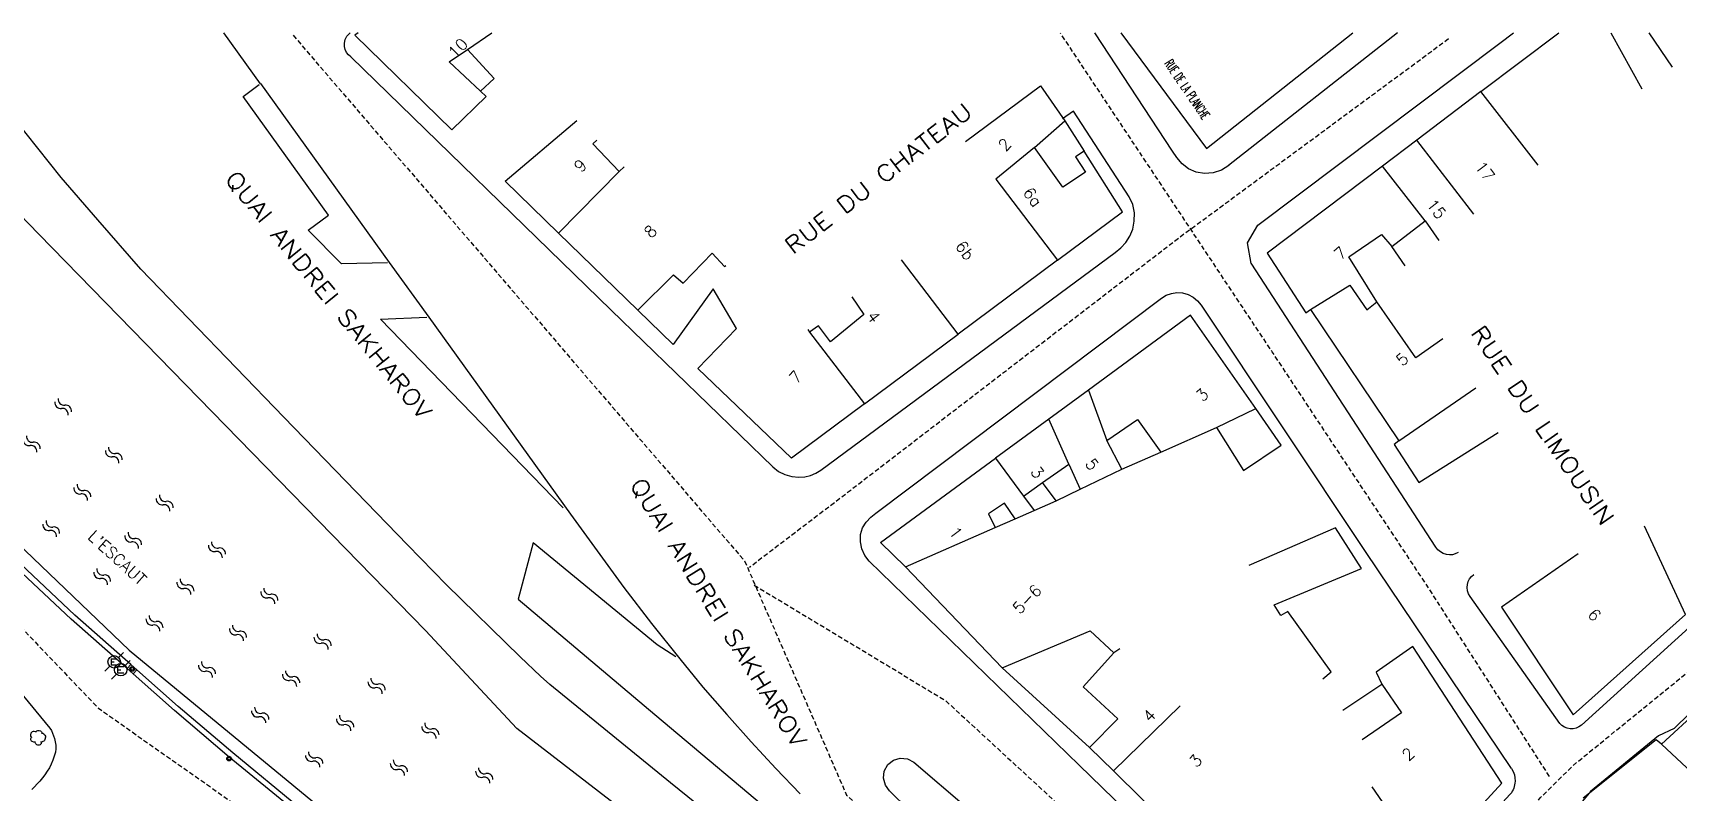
# Model space of a CAD drawing. Header units: millimetres. Extents: x 80000 to 81000, y 144000 to 145000.
# Drawn here: x 80439.8 to 80616.2, y 144918.7 to 145000 of the extents above; entities that cross this region are included whole.
import ezdxf
from ezdxf.enums import TextEntityAlignment as Align

# ---------------------------------------------------------------- set-up
doc = ezdxf.new("R2010")
doc.units = ezdxf.units.MM
doc.linetypes.add('DASHED', pattern=[0.75, 0.5, -0.25])
doc.layers.get('0').update_dxf_attribs({"linetype": 'CONTINUOUS'})
for name, color, linetype in [('W0001', 6, 'DASHED'), ('W0008', 7, 'CONTINUOUS'), ('W0100', 7, 'CONTINUOUS'), ('W0120', 7, 'CONTINUOUS'), ('W0300', 7, 'CONTINUOUS'), ('W0322', 7, 'CONTINUOUS'), ('W0471', 7, 'CONTINUOUS'), ('W0500', 5, 'DASHED'), ('W0515', 5, 'CONTINUOUS'), ('W0989', 7, 'CONTINUOUS'), ('W0991', 7, 'CONTINUOUS')]:
    doc.layers.add(name, color=color, linetype=linetype)
doc.styles.get("Standard").update_dxf_attribs({"font": 'romans.shx', "width": 0.85})

# ---------------------------------------------------------------- blocks, each defined once
blk = doc.blocks.new('T300')
for p, q in [((-0.8, 0.51), (-0.86, 0.34)), ((-0.86, 0.34), (-0.86, 0.17)), ((-0.86, 0.17), (-0.74, 0.06)), ((-0.69, 0.63), (-0.8, 0.51)), ((-0.8, -0.06), (-0.74, 0.06)), ((-0.74, 0.06), (-0.69, 0.11)), ((-0.57, 0.69), (-0.69, 0.63)), ((-0.46, 0.69), (-0.57, 0.69)), ((-0.29, 0.63), (-0.46, 0.69)), ((-0.29, 0.63), (-0.17, 0.74)), ((-0.23, 0.57), (-0.29, 0.63)), ((-0.17, 0.74), (-0.06, 0.8)), ((-0.06, 0.8), (0.06, 0.8)), ((0.06, 0.8), (0.23, 0.74)), ((0.23, 0.74), (0.34, 0.63)), ((0.34, 0.63), (0.4, 0.51)), ((0.46, 0.46), (0.34, 0.46)), ((0.4, 0.51), (0.4, 0.46)), ((0.57, 0.4), (0.46, 0.46)), ((0.57, 0.4), (0.69, 0.29)), ((0.69, 0.29), (0.74, 0.17)), ((0.74, 0.06), (0.69, -0.17)), ((0.74, 0.17), (0.74, 0.06)), ((-0.8, -0.17), (-0.8, -0.06)), ((-0.8, -0.23), (-0.8, -0.17)), ((-0.74, -0.34), (-0.8, -0.23)), ((-0.69, -0.4), (-0.74, -0.34)), ((-0.51, -0.46), (-0.69, -0.4)), ((-0.4, -0.46), (-0.51, -0.46)), ((-0.4, -0.46), (-0.34, -0.46)), ((-0.34, -0.46), (-0.34, -0.4)), ((-0.34, -0.51), (-0.34, -0.46)), ((-0.29, -0.63), (-0.34, -0.51)), ((-0.17, -0.74), (-0.29, -0.63)), ((-0.06, -0.8), (-0.17, -0.74)), ((0.06, -0.8), (-0.06, -0.8)), ((0.17, -0.74), (0.06, -0.8)), ((0.23, -0.69), (0.17, -0.74)), ((0.29, -0.46), (0.23, -0.46)), ((0.29, -0.63), (0.23, -0.69)), ((0.46, -0.4), (0.29, -0.46)), ((0.34, -0.51), (0.29, -0.63)), ((0.34, -0.51), (0.34, -0.46)), ((0.57, -0.34), (0.46, -0.4)), ((0.63, -0.29), (0.57, -0.34)), ((0.69, -0.17), (0.63, -0.29))]:
    blk.add_line(p, q)
blk = doc.blocks.new('t322o')
at = {"color": 0, "linetype": 'Continuous'}
for radius in [0.25, 0.15]:
    blk.add_circle((0, 0), radius, dxfattribs=at)
blk = doc.blocks.new('T471')
for p, q in [((-0.333334, 0.333334), (-0.333334, -0.333334)), ((-0.333334, 0.333334), (0.333334, 0.333334)), ((-0.333334, 0), (0, 0)), ((0.500001, 0.500001), (1.000002, 1.000002)), ((-0.500001, -0.500001), (-1.000002, -1.000002)), ((-0.333334, -0.333334), (0.333334, -0.333334))]:
    blk.add_line(p, q)
blk.add_ellipse((0, 0), major_axis=(0.471405, 0.471405), ratio=1, start_param=5.4977871438, end_param=11.780972451)
blk = doc.blocks.new('t500o')
at = {"color": 0, "linetype": 'Continuous'}
for centre, start, end in [((-0.5, 0.625), 216.8699, 323.1301), ((0.5, -0.125), 36.8699, 143.1301), ((0.5, -0.625), 36.8699, 143.1301), ((-0.5, 0.125), 216.8699, 323.1301)]:
    blk.add_arc(centre, 0.625, start, end, dxfattribs=at)

msp = doc.modelspace()

# ---------------------------------------------------------------- linework, layer by layer
at = {"layer": 'W0001', "flags": 128}
for points in [[(80379.19, 145000), (80390.16, 144987.34), (80414.04, 144963.28), (80428.9, 144946.38), (80446.82, 144927.65), (80463.6, 144915.86), (80472.2, 144909.34), (80497.26, 144889.14), (80519.88, 144870.27), (80538.44, 144855.9), (80551.44, 144845.47), (80560.06, 144838.96)], [(80467.69, 144999.75), (80516.09, 144943.43), (80527.02, 144918.35), (80586.91, 144864.24), (80624.72, 144832.99), (80646.97, 144815.68), (80697.3, 144768.57), (80715.86, 144751.98), (80751.01, 144720.15), (80765.67, 144705.83), (80784.92, 144683.07), (80800.96, 144664.34), (80816.38, 144645.82), (80833.14, 144624.99), (80838.28, 144615.82), (80851.53, 144598.5), (80913.66, 144512.39), (80928.63, 144494.66), (80943.12, 144480.69), (80949.47, 144474.52)], [(80591.56, 144999.35), (80562.66, 144978.03), (80526.4, 144950.18), (80516.61, 144942.73)], [(80602.38, 144920.34), (80589.48, 144940.44), (80572.65, 144965.84), (80549.96, 144999.97)], [(80579.07, 144890.36), (80601.39, 144918.05), (80604.88, 144921.5), (80622.54, 144935.86), (80635.03, 144948.35), (80666.13, 144980.95), (80682.11, 144997)], [(80517.12, 144940.84), (80537.61, 144928.49), (80594.63, 144876.03), (80716.1, 144781.74), (80737.66, 144792.54), (80780.74, 144793.92), (80840.32, 144791.92), (80912.56, 144805.5), (80930.46, 144805.13), (81000, 144886.68)]]:
    msp.add_lwpolyline(points, dxfattribs=at)
at = {"layer": 'W0008'}
for points in [[(80508.71, 144933.16), (80506.7, 144934.44), (80493.43, 144945.38), (80491.8, 144939.33), (80506.46, 144926.99), (80520.58, 144915.11), (80517.8, 144911.86), (80508.15, 144919.66), (80495.2, 144930.21), (80494.21, 144931.09), (80492.03, 144933.16), (80484.15, 144940.86), (80479.94, 144945.15), (80466.71, 144958.85), (80451.37, 144974.69), (80446.76, 144979.96), (80442.83, 144984.52), (80439.06, 144989.21), (80430.44, 145000)], [(80464.19, 144994.55), (80460.26, 145000)], [(80473.86, 144997.45), (80473.61, 144997.66), (80473.41, 144997.92), (80473.28, 144998.22), (80473.21, 144998.54), (80473.21, 144998.91), (80473.27, 144999.3), (80473.44, 144999.66), (80473.72, 144999.95), (80473.79, 145000)], [(80567.99, 144985.78), (80567.2, 144985.3), (80566.32, 144985.01), (80565.4, 144984.94), (80564.49, 144985.07), (80563.67, 144985.44), (80562.99, 144985.99), (80562.44, 144986.65), (80561.97, 144987.33), (80553.65, 145000)], [(80586.07, 145000), (80567.98, 144985.79)], [(80570.4, 144975.29), (80570, 144977.52), (80571.12, 144979.4), (80597.07, 144998.9), (80598.53, 145000)], [(80473.86, 144997.45), (80501.77, 144970.3), (80519.11, 144953.51), (80519.72, 144953.03), (80520.41, 144952.69), (80521.15, 144952.48), (80521.91, 144952.4), (80522.54, 144952.44), (80523.15, 144952.58), (80523.73, 144952.82), (80524.26, 144953.15), (80555.81, 144976.48), (80556.42, 144976.98), (80556.96, 144977.56), (80557.4, 144978.22), (80557.7, 144978.97), (80557.87, 144979.84), (80557.88, 144980.73), (80557.7, 144981.62), (80557.31, 144982.44), (80551.36, 144991.61), (80550.18, 144990.78)], [(80477.82, 144975.36), (80472.87, 144975.27), (80469.3, 144978.87), (80471.49, 144980.49), (80462.34, 144993.2), (80464.06, 144994.46)], [(80464.19, 144994.57), (80478, 144975.41), (80482.23, 144969.56), (80497.41, 144948.43), (80500.27, 144944.5), (80503.15, 144940.59), (80506.1, 144936.73), (80509.13, 144932.93), (80511.62, 144929.92), (80514.18, 144926.97), (80516.78, 144924.06), (80519.43, 144921.19), (80522.03, 144918.47)], [(80592.57, 144944.34), (80592.28, 144944.19), (80591.97, 144944.1), (80591.65, 144944.08), (80591.32, 144944.11), (80590.99, 144944.22), (80590.69, 144944.39), (80590.42, 144944.61), (80590.21, 144944.89), (80570.38, 144975.34)], [(80529.46, 144943.42), (80528.98, 144944.02), (80528.65, 144944.72), (80528.5, 144945.48), (80528.52, 144946.26), (80528.74, 144946.97), (80529.13, 144947.59), (80529.63, 144948.12), (80530.17, 144948.56), (80560.77, 144971.58), (80561.28, 144971.89), (80561.84, 144972.1), (80562.44, 144972.19), (80563.04, 144972.15), (80563.63, 144971.98), (80564.17, 144971.69), (80564.64, 144971.3), (80565.02, 144970.83), (80582.62, 144944.46), (80598.26, 144921.2)], [(80496.65, 144949.11), (80477.05, 144969.32), (80482.04, 144969.55)], [(80633.91, 144951.3), (80605.8, 144925.85), (80605.54, 144925.66), (80605.24, 144925.53), (80604.93, 144925.46), (80604.61, 144925.45), (80604.29, 144925.51), (80603.98, 144925.62), (80603.71, 144925.8), (80603.48, 144926.03)], [(80637.19, 144946.45), (80615.74, 144925.49), (80614.06, 144924.68), (80606.79, 144918.74), (80600.82, 144911.57), (80586.43, 144892.17), (80586.32, 144892.01), (80586.21, 144891.84), (80586.11, 144891.67), (80586.03, 144891.5), (80585.95, 144891.31), (80585.9, 144891.12), (80585.86, 144890.92), (80585.85, 144890.72), (80585.9, 144890.26), (80586.04, 144889.82), (80586.25, 144889.42), (80586.54, 144889.06)], [(80598.32, 144921.18), (80598.49, 144920.87), (80598.61, 144920.53), (80598.67, 144920.18), (80598.68, 144919.83), (80598.67, 144919.64), (80598.64, 144919.46), (80598.6, 144919.28), (80598.55, 144919.1), (80598.48, 144918.92), (80598.39, 144918.76), (80598.29, 144918.6), (80598.17, 144918.45), (80579.04, 144897.68), (80578.82, 144897.47), (80578.57, 144897.29), (80578.29, 144897.16), (80577.99, 144897.09), (80577.67, 144897.08), (80577.36, 144897.14), (80577.07, 144897.26), (80576.81, 144897.45), (80551.96, 144921.57), (80529.46, 144943.42)], [(80603.49, 144926.02), (80593.86, 144939.61), (80593.69, 144939.91), (80593.58, 144940.24), (80593.54, 144940.58), (80593.57, 144940.92), (80593.66, 144941.23), (80593.8, 144941.52), (80594, 144941.77), (80594.25, 144941.98)], [(80434.92, 144933.59), (80441.61, 144925.5), (80441.78, 144925.25), (80441.91, 144924.99), (80442.02, 144924.71), (80442.1, 144924.42), (80442.18, 144924.06), (80442.24, 144923.69), (80442.25, 144923.31), (80442.2, 144922.93), (80442.09, 144922.5), (80441.94, 144922.08), (80441.77, 144921.67), (80441.56, 144921.28), (80441.33, 144920.9), (80441.09, 144920.53), (80440.82, 144920.18), (80440.55, 144919.84), (80439.68, 144918.95)], [(80533.74, 144916.73), (80531.62, 144918.8), (80531.18, 144919.41), (80530.97, 144920.15), (80531.06, 144920.92), (80531.44, 144921.61), (80532.04, 144922.09), (80532.78, 144922.31), (80533.56, 144922.24), (80534.24, 144921.86), (80551.28, 144907.29), (80570.48, 144890.88)]]:
    msp.add_lwpolyline(points, dxfattribs=at)
at = {"layer": 'W0100'}
for p, q in [((80595.02, 144993.72, 6), (80603.37, 145000, 6)), ((80608.97, 145000, 4.5), (80612.28, 144994.02, 1.47)), ((80615.57, 144996.32), (80613.05, 145000)), ((80484.43, 144996.9), (80486.39, 144998.23)), ((80487.77, 144993.77), (80484.43, 144996.9)), ((80539.76, 144988.38), (80547.81, 144994.33)), ((80547.81, 144994.33), (80550.42, 144990.57)), ((80595.02, 144993.72, 6), (80588.15, 144988.52)), ((80601.18, 144985.84, 6), (80595.02, 144993.72, 6)), ((80490.42, 144984.13), (80498.09, 144990.61)), ((80547.16, 144987.74), (80550.42, 144990.57)), ((80550.42, 144990.57), (80552.5, 144987.35)), ((80588.15, 144988.52), (80584.48, 144985.74)), ((80594.25, 144980.59), (80588.15, 144988.52)), ((80547.16, 144987.74), (80543.01, 144984.33)), ((80550.21, 144983.48), (80547.16, 144987.74)), ((80552.5, 144987.35), (80551.58, 144986.72)), ((80551.58, 144986.72), (80552.63, 144985.09)), ((80496.14, 144978.56), (80502.66, 144985.17)), ((80502.66, 144985.17), (80503.18, 144985.67)), ((80552.63, 144985.09), (80550.21, 144983.48)), ((80589.04, 144979.86), (80584.48, 144985.74)), ((80496.14, 144978.56), (80490.42, 144984.13)), ((80543.01, 144984.33), (80549.62, 144975.65)), ((80585.47, 144977.12), (80589.04, 144979.86)), ((80589.04, 144979.86), (80590.5, 144977.76)), ((80504.63, 144970.31), (80496.14, 144978.56)), ((80509.5, 144973.19), (80512.61, 144976.42)), ((80513.92, 144974.97), (80512.61, 144976.42)), ((80586.92, 144975.06), (80585.47, 144977.12)), ((80513.92, 144974.97), (80514.09, 144975.08)), ((80538.98, 144967.73), (80532.91, 144975.68)), ((80549.62, 144975.65), (80538.98, 144967.73)), ((80508.46, 144974.08), (80504.63, 144970.31)), ((80508.46, 144974.08), (80509.5, 144973.19)), ((80508.43, 144966.63), (80504.63, 144970.31)), ((80576.26, 144970.01, 6), (80576.77, 144970.37, 6)), ((80576.77, 144970.37, 6), (80586.24, 144956.3, 6)), ((80523.04, 144967.95), (80528.96, 144960.27)), ((80528.96, 144960.27), (80538.98, 144967.73)), ((80586.24, 144956.3, 6), (80594.47, 144961.99, 0.29)), ((80552.94, 144961.73), (80548.69, 144958.62)), ((80552.94, 144961.73), (80554.91, 144956.35)), ((80548.69, 144958.62), (80542.97, 144954.43)), ((80550.86, 144953.79), (80548.69, 144958.62)), ((80566.68, 144957.73), (80570.89, 144959.76)), ((80573.62, 144955.85, 6), (80570.89, 144959.76)), ((80560.71, 144955.08), (80566.68, 144957.73)), ((80588.38, 144951.82, 6), (80596.89, 144957.2, 6)), ((80556.52, 144953.28), (80554.91, 144956.35)), ((80556.52, 144953.28), (80560.71, 144955.08)), ((80586.24, 144956.3, 6), (80585.73, 144955.92, 6)), ((80585.73, 144955.92, 6), (80588.38, 144951.82, 6)), ((80542.97, 144954.43), (80545.99, 144950.37)), ((80548.01, 144951.85), (80550.86, 144953.79)), ((80550.86, 144953.79), (80552.05, 144951.13)), ((80552.05, 144951.13), (80556.52, 144953.28)), ((80545.99, 144950.37), (80548.01, 144951.85)), ((80549.5, 144949.88), (80548.01, 144951.85)), ((80543.96, 144949.62), (80542.23, 144948.48)), ((80545.11, 144947.94), (80543.96, 144949.62)), ((80545.99, 144950.37), (80547.14, 144948.83)), ((80547.14, 144948.83), (80549.5, 144949.88)), ((80549.5, 144949.88), (80552.05, 144951.13)), ((80542.23, 144948.48), (80542.95, 144947)), ((80542.95, 144947), (80545.11, 144947.94)), ((80545.11, 144947.94), (80547.14, 144948.83)), ((80533.33, 144942.8), (80542.95, 144947)), ((80579.44, 144946.97, 6), (80570.13, 144942.93, 1.5)), ((80582.21, 144942.63, 6), (80579.44, 144946.97, 6)), ((80616.96, 144937.69), (80612.55, 144947.15, 5.16)), ((80543.71, 144931.98), (80533.33, 144942.8)), ((80605.44, 144944.21, 6), (80597.25, 144938.47, 6)), ((80543.71, 144931.98), (80553.12, 144935.94)), ((80553.12, 144935.94), (80555.67, 144933.57)), ((80553.07, 144923.44), (80543.71, 144931.98)), ((80580.24, 144927.44), (80584.4, 144930.24)), ((80584.4, 144930.24), (80586.51, 144927.17)), ((80586.51, 144927.17), (80582.31, 144924.27)), ((80614.38, 144923.8, 6), (80618.42, 144927.5, 6)), ((80553.07, 144923.44), (80555.63, 144920.93)), ((80619.25, 144919.26), (80614.38, 144923.8, 6)), ((80578.17, 144898.84, 6), (80555.63, 144920.93))]:
    msp.add_line(p, q, dxfattribs=at)
for points in [[(80474.65, 145000), (80474.31, 144999.75), (80484.7, 144989.61)], [(80486.39, 144998.23), (80488.99, 145000)], [(80556.44, 145000), (80565.59, 144987.62), (80581.3, 145000)], [(80486.39, 144998.23), (80489.23, 144995.11), (80487.77, 144993.77)], [(80484.7, 144989.61), (80488.38, 144993.19), (80487.77, 144993.77)], [(80500.25, 144988.52), (80499.83, 144988.13), (80502.66, 144985.17)], [(80549.62, 144975.65), (80556.62, 144980.83), (80552.5, 144987.35)], [(80583.88, 144971.18), (80580.87, 144976), (80584.37, 144978.42), (80585.47, 144977.12)], [(80511.07, 144964.05), (80515.23, 144968.33), (80512.73, 144972.57), (80508.43, 144966.63)], [(80527.57, 144971.71), (80528.89, 144969.84), (80525.31, 144966.91), (80524, 144968.63), (80523.04, 144967.95)], [(80590.95, 144967.21), (80588.05, 144965.18), (80583.88, 144971.18)], [(80570.89, 144959.76), (80563.91, 144969.77), (80552.94, 144961.73)], [(80522.87, 144968.21), (80523.04, 144967.95)], [(80528.96, 144960.27), (80521.13, 144954.46), (80511.07, 144964.05)], [(80554.91, 144956.35), (80558.21, 144958.57), (80560.71, 144955.08)], [(80533.33, 144942.8), (80530.66, 144945.41), (80542.97, 144954.43)], [(80556.33, 144934), (80555.67, 144933.57)], [(80555.67, 144933.57), (80552.4, 144929.95), (80556.11, 144926.5), (80553.07, 144923.44)], [(80555.63, 144920.93), (80562.8, 144927.91)], [(80583.33, 144919.24), (80589.14, 144910.78)]]:
    msp.add_lwpolyline(points, dxfattribs=at)
at = {"layer": 'W0100', "elevation": 6}
msp.add_lwpolyline([(80614.38, 144923.8), (80613.81, 144924.26), (80606, 144918.02)], dxfattribs=at)
at = {"layer": 'W0100'}
for points in [[(80584.48, 144985.74, 0), (80572.11, 144976.4, 6), (80576.26, 144970.01, 6)], [(80576.77, 144970.37, 6), (80580.98, 144972.96, 0), (80582.78, 144970.32, 0), (80583.88, 144971.18, 0)], [(80566.68, 144957.73, 0), (80569.58, 144953.12, 6), (80573.62, 144955.85, 6)], [(80578.07, 144930.8, 0), (80578.99, 144931.54, 0), (80574.31, 144938, 0), (80573.58, 144937.58, 0), (80572.87, 144938.74, 6), (80582.21, 144942.63, 6)], [(80597.25, 144938.47, 6), (80604.92, 144926.95, 6), (80616.96, 144937.69, 0)], [(80587.74, 144934.25, 6), (80583.8, 144931.5, 6), (80584.4, 144930.24, 0)], [(80589.14, 144910.78, 0), (80597.27, 144919.62, 6), (80587.74, 144934.25, 6)]]:
    msp.add_polyline3d(points, dxfattribs=at)
at = {"layer": 'W0120', "flags": 128}
for points in [[(80449.91, 144931.9), (80443.88, 144937.2), (80437.45, 144943.24), (80432.18, 144948.28)], [(80450.3, 144932.35), (80444.28, 144937.64), (80437.87, 144943.68), (80432.59, 144948.72)], [(80488.19, 144899.8), (80475.76, 144910.09), (80468.04, 144916.51), (80460.85, 144922.42), (80454.99, 144927.42), (80450.55, 144931.33)], [(80488.55, 144900.24), (80476.12, 144910.53), (80468.41, 144916.95), (80461.22, 144922.86), (80455.36, 144927.85), (80450.93, 144931.76)]]:
    msp.add_lwpolyline(points, dxfattribs=at)
msp.add_lwpolyline([(80450.3, 144932.35), (80449.91, 144931.9), (80450.55, 144931.33), (80450.93, 144931.76)], close=True, dxfattribs=at)
at = {"layer": 'W0515'}
for points in [[(80387.65, 145000), (80420.88, 144961.82), (80450.13, 144933.89), (80538.37, 144861.2)], [(80541.39, 144886.25), (80525.46, 144899.46), (80491.67, 144925.48), (80481.89, 144935.97), (80440.44, 144978.43), (80435.11, 144983.9), (80422.51, 145000)]]:
    msp.add_lwpolyline(points, dxfattribs=at)

# ---------------------------------------------------------------- block references
at = {"layer": 'W0300'}
msp.add_blockref('T300', (80440.39, 144924.48), dxfattribs=at)
at = {"layer": 'W0322', "rotation": 299.1213263947114}
for p in [(80450.45, 144931.87), (80460.82, 144922.25)]:
    msp.add_blockref('t322o', p, dxfattribs=at)
at = {"layer": 'W0471'}
for p in [(80448.51, 144932.62), (80449.21, 144931.78)]:
    msp.add_blockref('T471', p, dxfattribs=at)
at = {"layer": 'W0500'}
for p, rotation in [((80443.04, 144959.95), 314.9358304361591), ((80439.66, 144955.97), 316.2965286676553), ((80448.46, 144954.77), 316.7387538173703), ((80445.09, 144950.79), 316.7387538245135), ((80453.92, 144949.63), 316.7387538173703), ((80441.76, 144946.88), 316.7387538166128), ((80450.55, 144945.65), 316.7387538245135), ((80459.52, 144944.63), 318.4873107049723), ((80447.22, 144941.74), 316.7387538166128), ((80456.15, 144940.67), 318.4873106838428), ((80465.14, 144939.67), 318.6514975348891), ((80452.83, 144936.75), 318.4873106694766), ((80461.78, 144935.71), 318.6514975694762), ((80470.85, 144934.8), 319.5228374718869), ((80458.45, 144931.8), 318.6514975989238), ((80467.48, 144930.83), 319.5228374674508), ((80476.64, 144930.04), 320.5866983314677), ((80464.16, 144926.92), 319.522837454238), ((80473.27, 144926.07), 320.58669833314), ((80482.41, 144925.25), 320.2005685879246), ((80469.95, 144922.16), 320.5866983442087), ((80479.04, 144921.28), 320.2005686212141), ((80488.18, 144920.45), 320.3976504874013)]:
    msp.add_blockref('t500o', p, dxfattribs=dict(at, rotation=rotation))

# ---------------------------------------------------------------- texts
msp.add_text("L'ESCAUT", height=1.25, rotation=317.4288, dxfattribs=at).set_placement((80448.84, 144943.77), align=Align.MIDDLE)
at = {"layer": 'W0989'}
for s, height, rotation, width, p in [('RUE DE LA PLANCHE', 1, 304.2, 0.5, (80563.55, 144993.96)), ('RUE DU CHATEAU', 1.75, 37.8, 1.2, (80530.43, 144984.41)), ('QUAI ANDREI SAKHAROV', 1.75, 309.1099, 1.2, (80471.43, 144971.87)), ('RUE DU LIMOUSIN', 1.75, 304.2, 1.2, (80601.64, 144957.96)), ('QUAI ANDREI SAKHAROV', 1.75, 301.8626, 1.2, (80513.21, 144937.86))]:
    msp.add_text(s, height=height, rotation=rotation, dxfattribs=dict(at, width=width)).set_placement(p, align=Align.MIDDLE)
at = {"layer": 'W0991'}
for s, rotation, p in [('10', 45.7633, (80485.36, 144998.38)), ('2', 45.7409, (80543.97, 144988.05)), ('9', 45.7446, (80498.48, 144985.78)), ('17', 307.8171, (80595.46, 144985.18)), ('6a', 306.421, (80546.98, 144982.42)), ('15', 307.7854, (80590.25, 144981.14)), ('8', 45.7395, (80506, 144978.73)), ('6b', 306.7837, (80539.73, 144976.7)), ('7', 41.7978, (80579.97, 144976.39)), ('4', 306.8707, (80529.93, 144969.59)), ('5', 41.8539, (80586.6, 144965.04)), ('7', 45.6402, (80521.56, 144963.12)), ('3', 41.9376, (80565.15, 144961.23)), ('3', 306.8665, (80547.48, 144952.92)), ('5', 306.8654, (80553.35, 144953.78)), ('1', 306.874, (80538.75, 144946.47)), ('5-6', 45.4337, (80546.37, 144939.33)), ('6', 313.0854, (80607.2, 144937.66)), ('4', 45.4071, (80559.47, 144926.87)), ('2', 41.7521, (80587.22, 144922.74)), ('3', 45.3961, (80564.44, 144922.03))]:
    msp.add_text(s, height=1.25, rotation=rotation, dxfattribs=at).set_placement(p, align=Align.MIDDLE)

doc.saveas('drawing.dxf')
